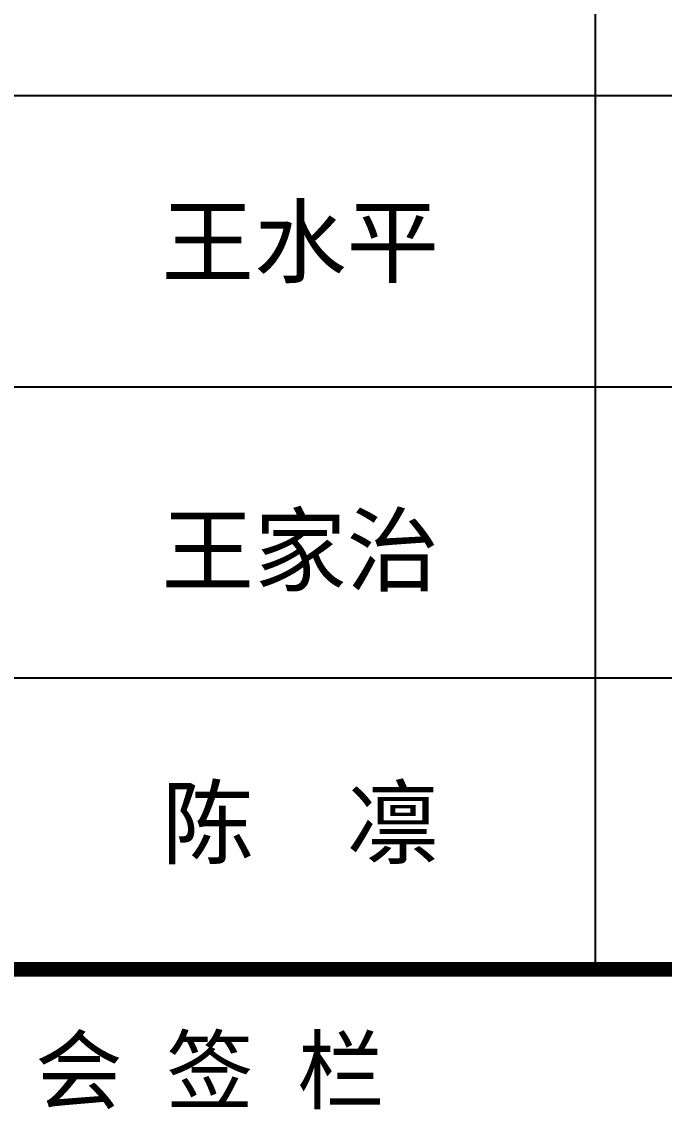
# Model space of a CAD drawing. Extents: x -522490 to 417652, y 450811 to 1108047.
# Drawn here: x 398250 to 400126, y 884753 to 887927 of the extents above; entities that cross this region are included whole.
import ezdxf

# ---------------------------------------------------------------- set-up
doc = ezdxf.new("R2010")
doc.units = 0
doc.header["$LTSCALE"] = 1000
doc.header["$MEASUREMENT"] = 0
doc.layers.add('PUB_TEXT', color=7, linetype='Continuous')
doc.layers.add('PUB_TITLE', color=4, linetype='Continuous')
doc.styles.add('TQ', font='')
doc.styles.get('TQ').set_extended_font_data('SimSun')

msp = doc.modelspace()

# ---------------------------------------------------------------- linework, layer by layer
at = {"layer": 'PUB_TITLE'}
for p, q in [((399925, 885161.6), (399925, 891111.6)), ((396142.5, 887711.6), (401752.5, 887711.6)), ((396142.5, 886861.6), (401752.5, 886861.6)), ((396142.5, 886011.6), (401752.5, 886011.6)), ((396142.5, 885161.6), (401752.5, 885161.6))]:
    msp.add_line(p, q, dxfattribs=at)
at = {"layer": 'PUB_TITLE', "lineweight": 40, "const_width": 42.5}
msp.add_lwpolyline([(396142.5, 885161.6), (401752.5, 885161.6)], dxfattribs=at)

# ---------------------------------------------------------------- texts
at = {"layer": 'PUB_TEXT', "style": 'TQ'}
for s, p in [('王水平', (398657.9, 887185.6)), ('王家治', (398657.9, 886285.6)), ('陈  凛', (398657.9, 885489.6))]:
    msp.add_text(s, height=198, dxfattribs=at).set_placement(p)
at = {"layer": 'PUB_TEXT', "insert": (398288.9, 884960.2), "char_height": 187, "width": 2223.6, "attachment_point": 1, "style": 'TQ'}
msp.add_mtext('会 签 栏', dxfattribs=at)

doc.saveas('drawing.dxf')
